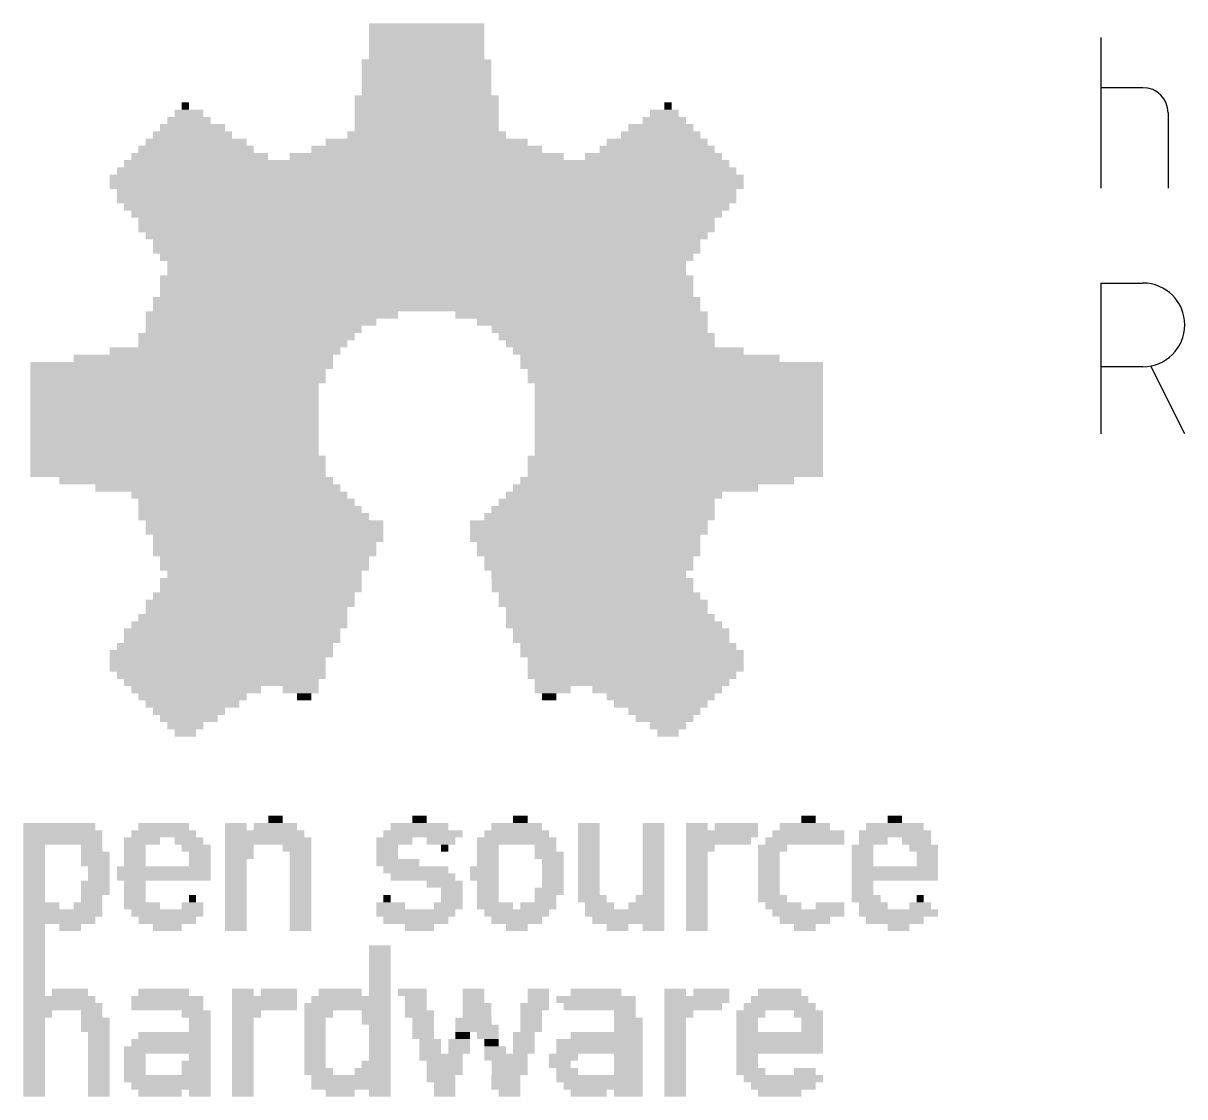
# Model space of a CAD drawing. Extents: x 0 to 67, y -11.6 to 82.9.
# Drawn here: x 6.93 to 15.94, y 46.37 to 54.7 of the extents above; entities that cross this region are included whole.
import ezdxf

# ---------------------------------------------------------------- set-up
doc = ezdxf.new("R2010")
doc.units = 0
doc.layers.add('21', color=253, linetype='CONTINUOUS')

# ---------------------------------------------------------------- blocks, each defined once
blk = doc.blocks.new('RECT')
blk.add_solid([(-0.5, -0.5), (0.5, -0.5), (-0.5, 0.5), (0.5, 0.5)])

msp = doc.modelspace()

# ---------------------------------------------------------------- linework, layer by layer
at = {"layer": '21'}
for p, q in [((15.2908, 53.4221), (15.2908, 54.5905)), ((15.2908, 54.201), (15.6154, 54.201)), ((15.8101, 54.0063), (15.8101, 53.4221)), ((15.2908, 51.5171), (15.2908, 52.6855)), ((15.2908, 52.6855), (15.6154, 52.6855)), ((15.6154, 52.0363), (15.2908, 52.0363)), ((15.9399, 51.5171), (15.6803, 52.0363))]:
    msp.add_line(p, q, dxfattribs=at)
for centre, radius, start in [((15.6154, 54.0062), 0.1947, 0.0009), ((15.6154, 52.3609), 0.3246, 270)]:
    msp.add_arc(centre, radius, start, 90, dxfattribs=at)

# ---------------------------------------------------------------- block references
at = {"layer": '21', "yscale": 0.0559}
for p, xscale in [((10.0595, 54.6727), 0.8941), ((10.0595, 54.6169), 0.8941), ((10.0595, 54.561), 0.8941), ((10.0595, 54.5051), 0.8941), ((10.0595, 54.3933), 1.0058), ((10.0595, 54.4492), 0.8941), ((10.0595, 54.3375), 1.0058), ((10.0595, 54.2816), 1.0058), ((10.0595, 54.2257), 1.0058), ((10.0595, 54.1698), 1.0058), ((8.1876, 54.0581), 0.0559), ((10.0595, 54.1139), 1.1176), ((10.0595, 54.0581), 1.1176), ((11.9315, 54.0581), 0.0559), ((8.2155, 53.9463), 0.3353), ((8.2155, 54.0022), 0.2235), ((10.0595, 54.0022), 1.1176), ((10.0595, 53.9463), 1.1176), ((11.9036, 53.9463), 0.3353), ((11.9036, 54.0022), 0.2235), ((8.2434, 53.8904), 0.5029), ((10.0595, 53.8904), 1.1176), ((11.8756, 53.8904), 0.5029), ((8.2714, 53.7787), 0.7823), ((8.2434, 53.8345), 0.6147), ((10.0595, 53.7787), 1.5646), ((10.0595, 53.8345), 1.2294), ((11.8477, 53.7787), 0.7823), ((11.8756, 53.8345), 0.6147), ((8.2714, 53.7228), 0.8941), ((10.0595, 53.7228), 1.7882), ((11.8477, 53.7228), 0.8941), ((10.0595, 53.611), 4.6939), ((8.2993, 53.6669), 1.0617), ((10.0595, 53.6669), 2.1234), ((11.8198, 53.6669), 1.0617), ((10.0595, 53.4993), 4.9174), ((10.0595, 53.5551), 4.8057), ((10.0595, 53.4434), 4.9174), ((10.0595, 53.3875), 4.8057), ((10.0595, 53.3316), 4.8057), ((10.0595, 53.2757), 4.6939), ((10.0595, 53.2199), 4.5822), ((10.0595, 53.164), 4.4704), ((10.0595, 53.1081), 4.4704), ((10.0595, 53.0522), 4.3586), ((10.0595, 52.9963), 4.2469), ((10.0595, 52.9405), 4.2469), ((10.0595, 52.8846), 4.1351), ((10.0595, 52.8287), 4.0234), ((10.0595, 52.7728), 4.0234), ((10.0595, 52.7169), 4.1351), ((10.0595, 52.6611), 4.1351), ((10.0595, 52.6052), 4.1351), ((10.0595, 52.5493), 4.2469), ((8.8581, 52.4375), 1.9558), ((10.0595, 52.4934), 4.2469), ((11.261, 52.4375), 1.9558), ((8.7743, 52.3817), 1.7882), ((8.7184, 52.3258), 1.6764), ((11.3448, 52.3817), 1.7882), ((11.4007, 52.3258), 1.6764), ((8.6625, 52.2699), 1.6764), ((11.4565, 52.2699), 1.6764), ((8.4949, 52.1581), 1.7882), ((8.6346, 52.214), 1.6205), ((11.4845, 52.214), 1.6205), ((11.6242, 52.1581), 1.7882), ((8.3273, 52.1023), 2.0117), ((11.7918, 52.1023), 2.0117), ((8.1596, 52.0464), 2.347), ((8.1317, 51.9905), 2.2911), ((11.9595, 52.0464), 2.347), ((11.9874, 51.9905), 2.2911), ((8.1037, 51.8787), 2.2352), ((8.1317, 51.9346), 2.2911), ((11.9874, 51.9346), 2.2911), ((12.0153, 51.8787), 2.2352), ((8.1037, 51.8229), 2.2352), ((12.0153, 51.8229), 2.2352), ((8.1037, 51.767), 2.2352), ((8.1037, 51.7111), 2.2352), ((12.0153, 51.767), 2.2352), ((12.0153, 51.7111), 2.2352), ((8.1037, 51.6552), 2.2352), ((8.1037, 51.5993), 2.2352), ((12.0153, 51.6552), 2.2352), ((12.0153, 51.5993), 2.2352), ((8.1037, 51.5435), 2.2352), ((12.0153, 51.5435), 2.2352), ((8.1037, 51.4876), 2.2352), ((8.1037, 51.4317), 2.2352), ((12.0153, 51.4876), 2.2352), ((12.0153, 51.4317), 2.2352), ((8.1037, 51.3758), 2.2352), ((12.0153, 51.3758), 2.2352), ((8.1317, 51.3199), 2.2911), ((8.1317, 51.2641), 2.2911), ((11.9874, 51.3199), 2.2911), ((11.9874, 51.2641), 2.2911), ((8.1317, 51.2082), 2.2911), ((8.2714, 51.1523), 2.1234), ((11.8477, 51.1523), 2.1234), ((11.9874, 51.2082), 2.2911), ((8.439, 51.0964), 1.8999), ((11.6801, 51.0964), 1.8999), ((8.6067, 51.0405), 1.6764), ((8.6625, 50.9847), 1.6764), ((11.4565, 50.9847), 1.6764), ((11.5124, 51.0405), 1.6764), ((8.6905, 50.9288), 1.7323), ((11.4286, 50.9288), 1.7323), ((8.7184, 50.8729), 1.7882), ((8.8022, 50.817), 1.844), ((11.3168, 50.817), 1.844), ((11.4007, 50.8729), 1.7882), ((8.8022, 50.7611), 1.844), ((8.8302, 50.7053), 1.7882), ((11.3168, 50.7611), 1.844), ((11.2889, 50.7053), 1.7882), ((8.8022, 50.6494), 1.7323), ((11.3168, 50.6494), 1.7323), ((8.8022, 50.5935), 1.7323), ((8.8022, 50.5376), 1.6205), ((11.3168, 50.5935), 1.7323), ((11.3168, 50.5376), 1.6205), ((8.8022, 50.4817), 1.6205), ((11.3168, 50.4817), 1.6205), ((8.7743, 50.37), 1.5646), ((8.8022, 50.4259), 1.5088), ((11.3168, 50.4259), 1.5088), ((11.3448, 50.37), 1.5646), ((8.7184, 50.2582), 1.5646), ((8.7743, 50.3141), 1.5646), ((11.3448, 50.3141), 1.5646), ((11.4007, 50.2582), 1.5646), ((8.6905, 50.2023), 1.6205), ((11.4286, 50.2023), 1.6205), ((8.6346, 50.0906), 1.6205), ((8.6625, 50.1465), 1.5646), ((11.4565, 50.1465), 1.5646), ((11.4845, 50.0906), 1.6205), ((8.5508, 49.9788), 1.6764), ((8.6067, 50.0347), 1.6764), ((11.5124, 50.0347), 1.6764), ((11.5683, 49.9788), 1.6764), ((8.5508, 49.9229), 1.6764), ((11.5683, 49.9229), 1.6764), ((8.467, 49.8112), 1.7323), ((8.4949, 49.8671), 1.6764), ((11.6242, 49.8671), 1.6764), ((11.6521, 49.8112), 1.7323), ((8.439, 49.7553), 1.6764), ((11.6801, 49.7553), 1.6764), ((8.439, 49.6994), 1.6764), ((8.467, 49.6435), 1.6205), ((11.6801, 49.6994), 1.6764), ((11.6521, 49.6435), 1.6205), ((8.467, 49.5877), 1.5088), ((8.2714, 49.5318), 1.0058), ((9.0816, 49.5318), 0.2794), ((11.6521, 49.5877), 1.5088), ((11.0374, 49.5318), 0.2794), ((11.8477, 49.5318), 1.0058), ((8.2434, 49.4759), 0.8382), ((9.1096, 49.4759), 0.1118), ((11.0095, 49.4759), 0.1118), ((11.8756, 49.4759), 0.8382), ((8.2434, 49.42), 0.7264), ((8.2155, 49.3641), 0.5588), ((11.8756, 49.42), 0.7264), ((11.9036, 49.3641), 0.5588), ((8.2155, 49.3083), 0.447), ((11.9036, 49.3083), 0.447), ((8.1876, 49.2524), 0.2794), ((8.1876, 49.1965), 0.1676), ((11.9315, 49.2524), 0.2794), ((11.9315, 49.1965), 0.1676), ((7.2097, 48.4701), 0.5588), ((8.0199, 48.4701), 0.3912), ((8.5787, 48.4701), 0.1676), ((8.8861, 48.4701), 0.3353), ((8.8861, 48.5259), 0.1118), ((10.0037, 48.4701), 0.447), ((10.0037, 48.5259), 0.1118), ((10.758, 48.4701), 0.3912), ((10.786, 48.5259), 0.1118), ((11.3168, 48.4701), 0.1676), ((11.8198, 48.4701), 0.1676), ((12.155, 48.4701), 0.1676), ((12.4624, 48.4701), 0.3353), ((12.9932, 48.4701), 0.3912), ((13.0212, 48.5259), 0.1118), ((13.6917, 48.4701), 0.447), ((13.6917, 48.5259), 0.1118), ((7.2376, 48.4142), 0.6147), ((7.2376, 48.3583), 0.6147), ((7.8523, 48.3583), 0.2794), ((8.0199, 48.4142), 0.5029), ((8.2155, 48.3583), 0.2235), ((8.8022, 48.4142), 0.6147), ((8.8302, 48.3583), 0.6706), ((9.8081, 48.3583), 0.2794), ((10.0316, 48.4142), 0.6147), ((10.1713, 48.3583), 0.2235), ((10.758, 48.3583), 0.6147), ((10.758, 48.4142), 0.5029), ((11.3168, 48.4142), 0.1676), ((11.3168, 48.3583), 0.1676), ((11.8198, 48.4142), 0.1676), ((11.8198, 48.3583), 0.1676), ((12.3506, 48.4142), 0.5588), ((12.3227, 48.3583), 0.5029), ((12.9932, 48.3583), 0.6147), ((13.0212, 48.4142), 0.5588), ((13.6917, 48.4142), 0.5588), ((13.5241, 48.3583), 0.2235), ((13.8594, 48.3583), 0.2235), ((7.0141, 48.3024), 0.1676), ((7.4611, 48.3024), 0.1676), ((7.7964, 48.3024), 0.1676), ((8.2714, 48.3024), 0.2235), ((8.6067, 48.3024), 0.2235), ((9.0537, 48.3024), 0.2235), ((9.7522, 48.3024), 0.1676), ((10.1992, 48.3024), 0.0559), ((10.5345, 48.3024), 0.1676), ((10.9816, 48.3024), 0.1676), ((11.3168, 48.3024), 0.1676), ((11.8198, 48.3024), 0.1676), ((12.183, 48.3024), 0.2235), ((12.7418, 48.3024), 0.2235), ((13.4403, 48.3024), 0.1676), ((13.9153, 48.3024), 0.2235), ((7.0141, 48.2465), 0.1676), ((7.0141, 48.1907), 0.1676), ((7.4891, 48.2465), 0.2235), ((7.4891, 48.1907), 0.2235), ((7.7964, 48.2465), 0.1676), ((7.7964, 48.1907), 0.1676), ((8.2993, 48.2465), 0.1676), ((8.2993, 48.1907), 0.1676), ((8.6067, 48.2465), 0.2235), ((8.5787, 48.1907), 0.1676), ((9.0816, 48.2465), 0.1676), ((9.0816, 48.1907), 0.1676), ((9.7522, 48.2465), 0.1676), ((9.836, 48.1907), 0.3353), ((10.5345, 48.2465), 0.1676), ((10.5345, 48.1907), 0.1676), ((11.0095, 48.2465), 0.2235), ((11.0374, 48.1907), 0.1676), ((11.3168, 48.2465), 0.1676), ((11.3168, 48.1907), 0.1676), ((11.8198, 48.2465), 0.1676), ((11.8198, 48.1907), 0.1676), ((12.155, 48.2465), 0.1676), ((12.155, 48.1907), 0.1676), ((12.7138, 48.2465), 0.1676), ((12.7138, 48.1907), 0.1676), ((13.4403, 48.2465), 0.1676), ((13.4403, 48.1907), 0.1676), ((13.9432, 48.2465), 0.1676), ((13.9432, 48.1907), 0.1676), ((7.0141, 48.1348), 0.1676), ((7.517, 48.1348), 0.1676), ((8.0199, 48.1348), 0.7264), ((8.5787, 48.1348), 0.1676), ((9.0816, 48.1348), 0.1676), ((9.9757, 48.1348), 0.5029), ((10.5066, 48.1348), 0.2235), ((11.0374, 48.1348), 0.1676), ((11.3168, 48.1348), 0.1676), ((11.8198, 48.1348), 0.1676), ((12.155, 48.1348), 0.1676), ((12.7138, 48.1348), 0.1676), ((13.6917, 48.1348), 0.6706), ((7.0141, 48.0789), 0.1676), ((7.0141, 48.023), 0.1676), ((7.4891, 48.023), 0.2235), ((7.517, 48.0789), 0.1676), ((8.0199, 48.0789), 0.7264), ((7.7964, 48.023), 0.1676), ((8.5787, 48.0789), 0.1676), ((8.5787, 48.023), 0.1676), ((9.0816, 48.0789), 0.1676), ((9.0816, 48.023), 0.1676), ((10.0316, 48.0789), 0.5029), ((10.1992, 48.023), 0.2794), ((10.5066, 48.0789), 0.2235), ((10.5345, 48.023), 0.1676), ((11.0374, 48.0789), 0.1676), ((11.0374, 48.023), 0.1676), ((11.3168, 48.0789), 0.1676), ((11.3168, 48.023), 0.1676), ((11.8198, 48.0789), 0.1676), ((11.8198, 48.023), 0.1676), ((12.155, 48.0789), 0.1676), ((12.155, 48.023), 0.1676), ((12.7138, 48.0789), 0.1676), ((12.7138, 48.023), 0.1676), ((13.6917, 48.0789), 0.6706), ((13.4403, 48.023), 0.1676), ((7.0141, 47.9671), 0.1676), ((7.0141, 47.9113), 0.1676), ((7.4891, 47.9671), 0.2235), ((7.4611, 47.9113), 0.1676), ((7.7964, 47.9671), 0.1676), ((7.7964, 47.9113), 0.1676), ((8.2434, 47.9113), 0.0559), ((8.5787, 47.9671), 0.1676), ((8.5787, 47.9113), 0.1676), ((9.0816, 47.9671), 0.1676), ((9.0816, 47.9113), 0.1676), ((9.7522, 47.9113), 0.0559), ((10.2551, 47.9671), 0.1676), ((10.2551, 47.9113), 0.1676), ((10.5345, 47.9671), 0.1676), ((10.5345, 47.9113), 0.1676), ((11.0095, 47.9671), 0.2235), ((10.9816, 47.9113), 0.1676), ((11.3168, 47.9671), 0.1676), ((11.3448, 47.9113), 0.2235), ((11.7918, 47.9113), 0.2235), ((11.8198, 47.9671), 0.1676), ((12.155, 47.9671), 0.1676), ((12.155, 47.9113), 0.1676), ((12.7138, 47.9671), 0.1676), ((12.7418, 47.9113), 0.2235), ((13.4682, 47.9113), 0.2235), ((13.4403, 47.9671), 0.1676), ((13.8873, 47.9113), 0.0559), ((7.07, 47.8554), 0.2794), ((7.4332, 47.8554), 0.2235), ((7.8523, 47.8554), 0.2794), ((8.2434, 47.8554), 0.1676), ((8.5787, 47.8554), 0.1676), ((9.0816, 47.8554), 0.1676), ((9.7801, 47.8554), 0.2235), ((10.2272, 47.8554), 0.2235), ((10.5904, 47.8554), 0.2794), ((10.9257, 47.8554), 0.2794), ((11.4007, 47.8554), 0.2235), ((11.7639, 47.8554), 0.2794), ((12.155, 47.8554), 0.1676), ((12.8256, 47.8554), 0.2794), ((13.1888, 47.8554), 0.2235), ((13.5241, 47.8554), 0.2235), ((13.8873, 47.8554), 0.1676), ((7.2376, 47.7995), 0.6147), ((7.2097, 47.7436), 0.5588), ((8.0479, 47.7995), 0.5588), ((8.0479, 47.7436), 0.447), ((8.5787, 47.7995), 0.1676), ((8.5787, 47.7436), 0.1676), ((9.0816, 47.7995), 0.1676), ((9.0816, 47.7436), 0.1676), ((9.9757, 47.7995), 0.6147), ((9.9757, 47.7436), 0.5029), ((10.758, 47.7995), 0.5029), ((10.758, 47.7436), 0.3912), ((11.5962, 47.7995), 0.6147), ((11.6242, 47.7436), 0.5588), ((12.155, 47.7995), 0.1676), ((12.155, 47.7436), 0.1676), ((13.0212, 47.7995), 0.5588), ((12.9932, 47.7436), 0.3912), ((13.7197, 47.7995), 0.6147), ((13.6917, 47.7436), 0.447), ((7.0141, 47.6877), 0.1676), ((7.2935, 47.6877), 0.1676), ((8.0479, 47.6877), 0.2235), ((8.5787, 47.6877), 0.1676), ((9.0816, 47.6877), 0.1676), ((10.0037, 47.6877), 0.2235), ((10.758, 47.6877), 0.1676), ((11.5404, 47.6877), 0.1676), ((11.8198, 47.6877), 0.1676), ((12.155, 47.6877), 0.1676), ((12.9932, 47.6877), 0.1676), ((13.7197, 47.6877), 0.1676), ((7.0141, 47.6319), 0.1676), ((7.0141, 47.576), 0.1676), ((7.0141, 47.5201), 0.1676), ((7.0141, 47.4642), 0.1676), ((9.6963, 47.5201), 0.1676), ((9.6963, 47.4642), 0.1676), ((7.0141, 47.4083), 0.1676), ((9.6963, 47.4083), 0.1676), ((7.0141, 47.3525), 0.1676), ((7.0141, 47.2966), 0.1676), ((9.6963, 47.3525), 0.1676), ((9.6963, 47.2966), 0.1676), ((7.0141, 47.2407), 0.1676), ((7.0141, 47.1848), 0.1676), ((7.2935, 47.1848), 0.2794), ((8.0199, 47.1848), 0.3912), ((8.6346, 47.1848), 0.1676), ((8.914, 47.1848), 0.2794), ((9.389, 47.1848), 0.3353), ((9.6963, 47.2407), 0.1676), ((9.6963, 47.1848), 0.1676), ((9.9478, 47.1848), 0.2235), ((10.4228, 47.1848), 0.1676), ((10.9257, 47.1848), 0.1676), ((11.3727, 47.1848), 0.3912), ((11.9874, 47.1848), 0.1676), ((12.2668, 47.1848), 0.2794), ((12.7977, 47.1848), 0.3353), ((7.2097, 47.1289), 0.5588), ((8.0479, 47.1289), 0.5588), ((8.8022, 47.1289), 0.5029), ((9.4728, 47.1289), 0.6147), ((9.9757, 47.1289), 0.1676), ((10.4228, 47.1289), 0.1676), ((10.9257, 47.1289), 0.1676), ((11.3727, 47.1289), 0.6147), ((12.155, 47.1289), 0.5029), ((12.7977, 47.1289), 0.447), ((7.2376, 47.0731), 0.6147), ((7.042, 47.0172), 0.2235), ((7.4611, 47.0172), 0.1676), ((8.0479, 47.0731), 0.5588), ((8.2714, 47.0172), 0.2235), ((8.8022, 47.0731), 0.5029), ((8.6625, 47.0172), 0.2235), ((9.2213, 47.0172), 0.2235), ((9.4449, 47.0731), 0.6706), ((9.6684, 47.0172), 0.2235), ((9.9757, 47.0731), 0.1676), ((10.0037, 47.0172), 0.2235), ((10.4507, 47.0731), 0.2235), ((10.4507, 47.0172), 0.2235), ((10.8977, 47.0731), 0.2235), ((10.8698, 47.0172), 0.1676), ((11.4007, 47.0731), 0.5588), ((11.5962, 47.0172), 0.1676), ((12.0153, 47.0172), 0.2235), ((12.1271, 47.0731), 0.447), ((12.5741, 47.0172), 0.2235), ((12.7977, 47.0731), 0.5588), ((13.0212, 47.0172), 0.2235), ((7.0141, 46.9613), 0.1676), ((7.4891, 46.9613), 0.2235), ((8.2993, 46.9613), 0.1676), ((8.6346, 46.9613), 0.1676), ((9.1934, 46.9613), 0.1676), ((9.6684, 46.9613), 0.2235), ((10.0316, 46.9613), 0.1676), ((10.4228, 46.9613), 0.2794), ((10.8698, 46.9613), 0.1676), ((11.6242, 46.9613), 0.2235), ((11.9874, 46.9613), 0.1676), ((12.5462, 46.9613), 0.1676), ((13.0491, 46.9613), 0.1676), ((7.0141, 46.9054), 0.1676), ((7.0141, 46.8495), 0.1676), ((7.4891, 46.9054), 0.2235), ((7.517, 46.8495), 0.1676), ((8.1037, 46.8495), 0.5588), ((8.2993, 46.9054), 0.1676), ((8.6346, 46.9054), 0.1676), ((8.6346, 46.8495), 0.1676), ((9.1934, 46.9054), 0.1676), ((9.1934, 46.8495), 0.1676), ((9.6963, 46.9054), 0.1676), ((9.6963, 46.8495), 0.1676), ((10.0316, 46.9054), 0.1676), ((10.0316, 46.8495), 0.1676), ((10.4507, 46.9054), 0.3353), ((10.3389, 46.8495), 0.1118), ((10.5345, 46.8495), 0.1676), ((10.8139, 46.8495), 0.1676), ((10.8698, 46.9054), 0.1676), ((11.4565, 46.8495), 0.5588), ((11.6242, 46.9054), 0.2235), ((11.9874, 46.9054), 0.1676), ((11.9874, 46.8495), 0.1676), ((12.5462, 46.9054), 0.1676), ((12.7977, 46.8495), 0.6706), ((13.0491, 46.9054), 0.1676), ((7.0141, 46.7937), 0.1676), ((7.0141, 46.7378), 0.1676), ((7.517, 46.7937), 0.1676), ((7.517, 46.7378), 0.1676), ((8.0479, 46.7378), 0.6706), ((8.0758, 46.7937), 0.6147), ((8.6346, 46.7937), 0.1676), ((8.6346, 46.7378), 0.1676), ((9.1934, 46.7937), 0.1676), ((9.1934, 46.7378), 0.1676), ((9.6963, 46.7937), 0.1676), ((9.6963, 46.7378), 0.1676), ((10.0875, 46.7937), 0.1676), ((10.0875, 46.7378), 0.1676), ((10.311, 46.7937), 0.1676), ((10.311, 46.7378), 0.1676), ((10.5625, 46.7937), 0.1118), ((10.5904, 46.7378), 0.1676), ((10.8139, 46.7937), 0.1676), ((10.8139, 46.7378), 0.1676), ((11.4007, 46.7937), 0.6706), ((11.4007, 46.7378), 0.6706), ((11.9874, 46.7937), 0.1676), ((11.9874, 46.7378), 0.1676), ((12.7977, 46.7937), 0.6706), ((12.7977, 46.7378), 0.6706), ((7.0141, 46.6819), 0.1676), ((7.517, 46.6819), 0.1676), ((7.7964, 46.6819), 0.1676), ((8.2993, 46.6819), 0.1676), ((8.6346, 46.6819), 0.1676), ((9.1934, 46.6819), 0.1676), ((9.6963, 46.6819), 0.1676), ((10.1713, 46.6819), 0.3353), ((10.6742, 46.6819), 0.3353), ((11.1213, 46.6819), 0.2235), ((11.6242, 46.6819), 0.2235), ((11.9874, 46.6819), 0.1676), ((12.5462, 46.6819), 0.1676), ((7.0141, 46.626), 0.1676), ((7.0141, 46.5701), 0.1676), ((7.517, 46.626), 0.1676), ((7.517, 46.5701), 0.1676), ((7.7964, 46.626), 0.1676), ((7.7964, 46.5701), 0.1676), ((8.2714, 46.626), 0.2235), ((8.2714, 46.5701), 0.2235), ((8.6346, 46.626), 0.1676), ((8.6346, 46.5701), 0.1676), ((9.2213, 46.5701), 0.2235), ((9.1934, 46.626), 0.1676), ((9.6404, 46.5701), 0.2794), ((9.6684, 46.626), 0.2235), ((10.1992, 46.626), 0.2794), ((10.1992, 46.5701), 0.2794), ((10.7022, 46.626), 0.2794), ((10.7022, 46.5701), 0.2794), ((11.0933, 46.626), 0.1676), ((11.1492, 46.5701), 0.1676), ((11.6242, 46.626), 0.2235), ((11.6242, 46.5701), 0.2235), ((11.9874, 46.626), 0.1676), ((11.9874, 46.5701), 0.1676), ((12.5741, 46.5701), 0.2235), ((12.5462, 46.626), 0.1676), ((12.9932, 46.5701), 0.1676), ((7.0141, 46.5143), 0.1676), ((7.517, 46.5143), 0.1676), ((8.0479, 46.5143), 0.6706), ((8.6346, 46.5143), 0.1676), ((9.4728, 46.5143), 0.6147), ((10.1713, 46.5143), 0.2235), ((10.6742, 46.5143), 0.2235), ((11.4007, 46.5143), 0.6706), ((11.9874, 46.5143), 0.1676), ((12.8256, 46.5143), 0.6147), ((7.0141, 46.4584), 0.1676), ((7.0141, 46.4025), 0.1676), ((7.517, 46.4584), 0.1676), ((7.517, 46.4025), 0.1676), ((8.0758, 46.4584), 0.6147), ((7.992, 46.4025), 0.3353), ((8.2993, 46.4025), 0.1676), ((8.6346, 46.4584), 0.1676), ((8.6346, 46.4025), 0.1676), ((9.4728, 46.4584), 0.6147), ((9.389, 46.4025), 0.2235), ((9.6963, 46.4025), 0.1676), ((10.1992, 46.4584), 0.1676), ((10.1992, 46.4025), 0.1676), ((10.6742, 46.4584), 0.2235), ((10.7022, 46.4025), 0.1676), ((11.4286, 46.4584), 0.6147), ((11.3168, 46.4025), 0.2794), ((11.6242, 46.4025), 0.2235), ((11.9874, 46.4584), 0.1676), ((11.9874, 46.4025), 0.1676), ((12.8256, 46.4584), 0.5029), ((12.7977, 46.4025), 0.3353)]:
    msp.add_blockref('RECT', p, dxfattribs=dict(at, xscale=xscale))

doc.saveas('drawing.dxf')
